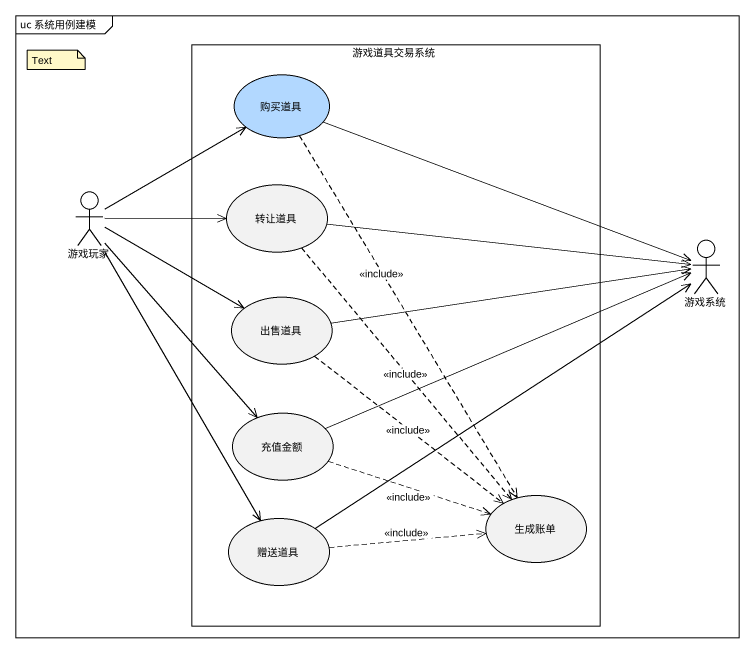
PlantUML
@startuml
mainframe uc 系统用例建模
rectangle 游戏道具交易系统 {
  usecase 购买道具 #B2D8FF
  usecase 转让道具
  usecase 出售道具
  usecase 充值金额
  usecase 生成账单
  usecase 赠送道具
}
actor 游戏玩家
actor 游戏系统
购买道具 ..> 生成账单 : <<include>>
游戏玩家 -up-> 购买道具
游戏玩家 -right-> 转让道具
游戏玩家 -right-> 出售道具
游戏玩家 --> 充值金额
游戏玩家 --> 赠送道具
转让道具 ..> 生成账单 : <<include>>
游戏系统 <-left- 购买道具
游戏系统 <-left- 转让道具
游戏系统 <-left- 出售道具
出售道具 ..> 生成账单 : <<include>>
充值金额 -right-> 游戏系统
充值金额 .right.> 生成账单 : <<include>>
赠送道具 -up-> 游戏系统
赠送道具 .right.> 生成账单 : <<include>>
note as N1
  Text
end note
@enduml
